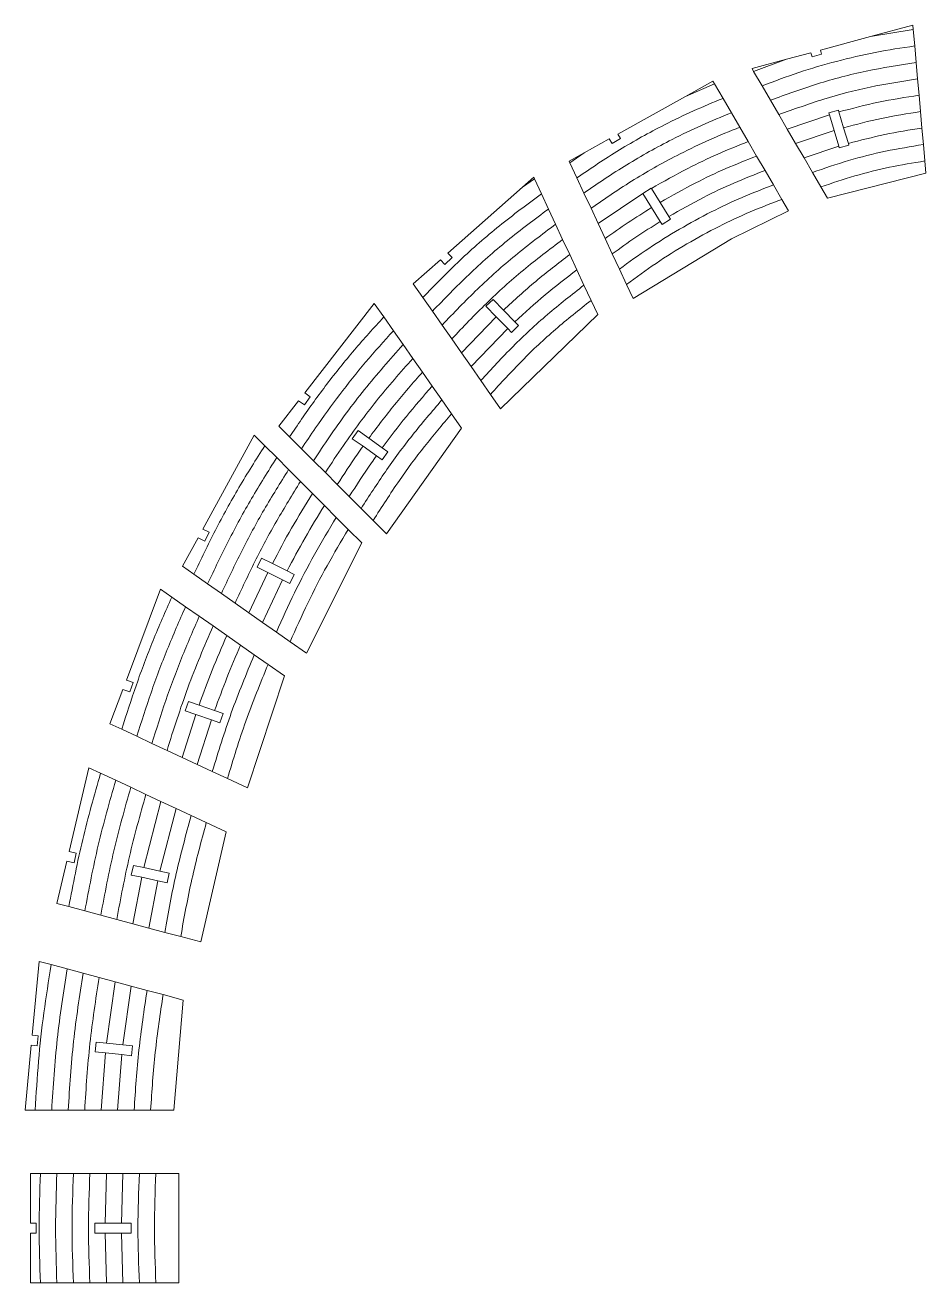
# Model space of a CAD drawing. Header units: millimetres. Extents: x -2136 to 2622, y -2915 to 1925.
# Drawn here: x 1124.2 to 1397.2, y -2140.2 to -1759 of the extents above; entities that cross this region are included whole.
import ezdxf

# ---------------------------------------------------------------- set-up
doc = ezdxf.new("R2010")
doc.units = ezdxf.units.MM

msp = doc.modelspace()

# ---------------------------------------------------------------- linework, layer by layer
at = {"color": 7, "linetype": 'Continuous', "lineweight": 15}
for p, q in [((1393.3, -1758.98), (1380.48, -1762.44)), ((1393.41, -1760.3), (1380.48, -1762.44)), ((1393.41, -1760.3), (1393.3, -1758.98)), ((1393.41, -1760.3), (1393.85, -1765.28)), ((1365.23, -1766.55), (1380.48, -1762.44)), ((1354.96, -1769.32), (1362.34, -1767.34)), ((1362.34, -1767.34), (1362.71, -1768.59)), ((1362.71, -1768.59), (1365.59, -1767.73)), ((1365.59, -1767.73), (1365.23, -1766.55)), ((1394.28, -1770.26), (1393.85, -1765.28)), ((1354.96, -1769.32), (1344.51, -1772.15)), ((1344.51, -1772.15), (1345.01, -1773.01)), ((1354.96, -1769.32), (1345.01, -1773.01)), ((1394.28, -1770.26), (1394.72, -1775.24)), ((1332.68, -1775.94), (1324.39, -1780.56)), ((1333.18, -1776.8), (1332.68, -1775.94)), ((1347.56, -1777.37), (1345.01, -1773.01)), ((1395.15, -1780.22), (1394.72, -1775.24)), ((1333.18, -1776.8), (1324.39, -1780.56)), ((1333.18, -1776.8), (1335.73, -1781.17)), ((1347.56, -1777.37), (1350.1, -1781.74)), ((1395.15, -1780.22), (1395.59, -1785.2)), ((1303.85, -1792), (1324.39, -1780.56)), ((1338.27, -1785.53), (1335.73, -1781.17)), ((1352.64, -1786.11), (1350.1, -1781.74)), ((1338.27, -1785.53), (1340.82, -1789.9)), ((1352.64, -1786.11), (1355.19, -1790.48)), ((1367.96, -1786.13), (1355.19, -1790.48)), ((1370.68, -1784.74), (1367.81, -1785.6)), ((1367.81, -1785.6), (1367.96, -1786.13)), ((1369.4, -1790.92), (1367.96, -1786.13)), ((1370.85, -1785.29), (1370.68, -1784.74)), ((1370.85, -1785.29), (1372.28, -1790.08)), ((1396.02, -1790.18), (1395.59, -1785.2)), ((1343.37, -1794.27), (1340.82, -1789.9)), ((1357.74, -1794.86), (1355.19, -1790.48)), ((1357.74, -1794.86), (1369.4, -1790.92)), ((1369.4, -1790.92), (1370.83, -1795.7)), ((1373.71, -1794.86), (1372.28, -1790.08)), ((1396.02, -1790.18), (1396.45, -1795.17)), ((1293.6, -1797.71), (1301.22, -1793.46)), ((1301.22, -1793.46), (1302.1, -1794.88)), ((1302.1, -1794.88), (1304.65, -1793.3)), ((1304.65, -1793.3), (1303.85, -1792)), ((1343.37, -1794.27), (1345.91, -1798.65)), ((1357.74, -1794.86), (1360.29, -1799.23)), ((1373.86, -1795.35), (1370.98, -1796.21)), ((1373.71, -1794.86), (1373.86, -1795.35)), ((1396.89, -1800.15), (1396.45, -1795.17)), ((1293.6, -1797.71), (1289.07, -1800.23)), ((1293.6, -1797.71), (1289.27, -1800.67)), ((1348.47, -1803.02), (1345.91, -1798.65)), ((1370.83, -1795.7), (1360.29, -1799.23)), ((1362.84, -1803.62), (1360.29, -1799.23)), ((1370.98, -1796.21), (1370.83, -1795.7)), ((1289.07, -1800.23), (1289.27, -1800.67)), ((1291.41, -1805.27), (1289.27, -1800.67)), ((1348.47, -1803.02), (1351.02, -1807.4)), ((1396.89, -1800.15), (1397.21, -1803.83)), ((1278.32, -1805.09), (1274.94, -1808.08)), ((1278.53, -1805.52), (1274.94, -1808.08)), ((1278.53, -1805.52), (1278.32, -1805.09)), ((1278.53, -1805.52), (1280.67, -1810.12)), ((1291.41, -1805.27), (1293.56, -1809.87)), ((1362.84, -1803.62), (1365.4, -1808)), ((1397.21, -1803.83), (1367.41, -1811.46)), ((1252.31, -1828.11), (1274.94, -1808.08)), ((1282.81, -1814.72), (1280.67, -1810.12)), ((1295.7, -1814.48), (1293.56, -1809.87)), ((1311.44, -1810.01), (1297.85, -1819.09)), ((1313.98, -1808.41), (1311.43, -1809.98)), ((1311.43, -1809.98), (1311.44, -1810.01)), ((1314.07, -1814.26), (1311.44, -1810.01)), ((1314.02, -1808.47), (1313.98, -1808.41)), ((1314.02, -1808.47), (1316.64, -1812.72)), ((1353.58, -1811.79), (1351.02, -1807.4)), ((1367.41, -1811.46), (1365.4, -1808)), ((1295.7, -1814.48), (1297.85, -1819.09)), ((1314.07, -1814.26), (1316.69, -1818.51)), ((1319.26, -1816.97), (1316.64, -1812.72)), ((1353.58, -1811.79), (1355.59, -1815.25)), ((1282.81, -1814.72), (1284.96, -1819.33)), ((1319.8, -1817.83), (1317.24, -1819.4)), ((1319.26, -1816.97), (1319.8, -1817.83)), ((1355.59, -1815.25), (1338.31, -1823.77)), ((1287.1, -1823.94), (1284.96, -1819.33)), ((1299.99, -1823.7), (1297.85, -1819.09)), ((1317.24, -1819.4), (1316.69, -1818.51)), ((1287.1, -1823.94), (1289.25, -1828.55)), ((1299.99, -1823.7), (1302.14, -1828.32)), ((1338.31, -1823.77), (1308.45, -1841.88)), ((1251.43, -1831.51), (1253.58, -1829.41)), ((1253.58, -1829.41), (1252.31, -1828.11)), ((1291.4, -1833.17), (1289.25, -1828.55)), ((1304.3, -1832.94), (1302.14, -1828.32)), ((1241.82, -1837.4), (1250.06, -1830.1)), ((1250.06, -1830.1), (1251.43, -1831.51)), ((1291.4, -1833.17), (1293.56, -1837.8)), ((1304.3, -1832.94), (1306.45, -1837.57)), ((1244.7, -1841.52), (1241.82, -1837.4)), ((1295.71, -1842.42), (1293.56, -1837.8)), ((1308.45, -1841.88), (1306.45, -1837.57)), ((1208.91, -1870.48), (1230, -1843.32)), ((1230, -1843.32), (1232.88, -1847.44)), ((1244.7, -1841.52), (1247.62, -1845.71)), ((1263.84, -1844.21), (1265.99, -1842.11)), ((1266.95, -1847.4), (1263.84, -1844.21)), ((1265.99, -1842.11), (1269.13, -1845.33)), ((1295.71, -1842.42), (1297.72, -1846.73)), ((1235.81, -1851.62), (1232.88, -1847.44)), ((1250.55, -1849.9), (1247.62, -1845.71)), ((1256.41, -1858.29), (1266.95, -1847.4)), ((1266.95, -1847.4), (1270.45, -1850.97)), ((1297.72, -1846.73), (1268.28, -1875.29)), ((1272.62, -1848.9), (1269.13, -1845.33)), ((1272.62, -1848.9), (1273.72, -1850.03)), ((1235.81, -1851.62), (1238.73, -1855.81)), ((1250.55, -1849.9), (1253.48, -1854.09)), ((1270.45, -1850.97), (1259.34, -1862.49)), ((1271.58, -1852.13), (1270.45, -1850.97)), ((1273.72, -1850.03), (1271.58, -1852.13)), ((1241.67, -1860), (1238.73, -1855.81)), ((1256.41, -1858.29), (1253.48, -1854.09)), ((1241.67, -1860), (1244.6, -1864.19)), ((1256.41, -1858.29), (1259.34, -1862.49)), ((1247.54, -1868.39), (1244.6, -1864.19)), ((1262.28, -1866.7), (1259.34, -1862.49)), ((1262.28, -1866.7), (1265.22, -1870.91)), ((1208.83, -1874.1), (1210.56, -1871.64)), ((1210.56, -1871.64), (1208.91, -1870.48)), ((1247.54, -1868.39), (1250.48, -1872.6)), ((1268.28, -1875.29), (1265.22, -1870.91)), ((1201.1, -1880.55), (1207.07, -1872.86)), ((1207.07, -1872.86), (1208.83, -1874.1)), ((1253.42, -1876.81), (1250.48, -1872.6)), ((1253.42, -1876.81), (1256.48, -1881.18)), ((1178.04, -1911.72), (1193.57, -1883.24)), ((1193.57, -1883.24), (1196.8, -1886.47)), ((1204.33, -1883.78), (1201.1, -1880.55)), ((1223.34, -1884.34), (1225.07, -1881.88)), ((1225.07, -1881.88), (1228.34, -1884.19)), ((1256.48, -1881.18), (1233.72, -1913.2)), ((1200.41, -1890.08), (1196.8, -1886.47)), ((1204.33, -1883.78), (1207.94, -1887.39)), ((1226.58, -1886.63), (1223.34, -1884.34)), ((1226.58, -1886.63), (1230.66, -1889.51)), ((1232.42, -1887.07), (1228.34, -1884.19)), ((1200.41, -1890.08), (1204.02, -1893.69)), ((1211.55, -1891), (1207.94, -1887.39)), ((1232.38, -1890.72), (1230.66, -1889.51)), ((1234.11, -1888.27), (1232.38, -1890.72)), ((1232.42, -1887.07), (1234.11, -1888.27)), ((1207.63, -1897.31), (1204.02, -1893.69)), ((1211.55, -1891), (1215.16, -1894.62)), ((1218.78, -1898.24), (1215.16, -1894.62)), ((1207.63, -1897.31), (1211.25, -1900.93)), ((1218.78, -1898.24), (1222.4, -1901.86)), ((1214.87, -1904.55), (1211.25, -1900.93)), ((1226.02, -1905.49), (1222.4, -1901.86)), ((1214.87, -1904.55), (1218.49, -1908.18)), ((1226.02, -1905.49), (1229.65, -1909.12)), ((1222.12, -1911.81), (1218.49, -1908.18)), ((1233.72, -1913.2), (1229.65, -1909.12)), ((1179.94, -1912.67), (1178.04, -1911.72)), ((1178.6, -1915.35), (1179.94, -1912.67)), ((1222.12, -1911.81), (1226.2, -1915.89)), ((1171.87, -1923.01), (1176.6, -1914.35)), ((1176.6, -1914.35), (1178.6, -1915.35)), ((1226.2, -1915.89), (1209.42, -1949.33)), ((1194.5, -1923.27), (1195.83, -1920.58)), ((1195.83, -1920.58), (1199.09, -1922.2)), ((1175.32, -1925.43), (1171.87, -1923.01)), ((1191.97, -1937.1), (1197.73, -1924.88)), ((1197.73, -1924.88), (1194.5, -1923.27)), ((1197.73, -1924.88), (1202.2, -1927.1)), ((1203.56, -1924.43), (1199.09, -1922.2)), ((1203.56, -1924.43), (1205.74, -1925.51)), ((1175.32, -1925.43), (1179.48, -1928.34)), ((1183.64, -1931.26), (1179.48, -1928.34)), ((1202.2, -1927.1), (1196.14, -1940.02)), ((1204.4, -1928.2), (1202.2, -1927.1)), ((1205.74, -1925.51), (1204.4, -1928.2)), ((1154.84, -1957.49), (1165.18, -1929.92)), ((1165.18, -1929.92), (1168.62, -1932.33)), ((1172.78, -1935.25), (1168.62, -1932.33)), ((1183.64, -1931.26), (1187.8, -1934.18)), ((1172.78, -1935.25), (1176.94, -1938.16)), ((1191.97, -1937.1), (1187.8, -1934.18)), ((1181.11, -1941.08), (1176.94, -1938.16)), ((1191.97, -1937.1), (1196.14, -1940.02)), ((1200.31, -1942.95), (1196.14, -1940.02)), ((1181.11, -1941.08), (1185.27, -1944)), ((1189.44, -1946.92), (1185.27, -1944)), ((1200.31, -1942.95), (1204.49, -1945.87)), ((1189.44, -1946.92), (1193.62, -1949.85)), ((1209.42, -1949.33), (1204.49, -1945.87)), ((1197.79, -1952.77), (1193.62, -1949.85)), ((1197.79, -1952.77), (1202.73, -1956.23)), ((1156.88, -1958.26), (1154.84, -1957.49)), ((1155.9, -1961.1), (1156.88, -1958.26)), ((1202.73, -1956.23), (1191.53, -1990.2)), ((1149.87, -1970.75), (1153.76, -1960.36)), ((1153.76, -1960.36), (1155.9, -1961.1)), ((1172.7, -1966.86), (1173.67, -1964.02)), ((1175.89, -1967.95), (1172.7, -1966.86)), ((1173.67, -1964.02), (1176.87, -1965.12)), ((1181.6, -1966.74), (1176.87, -1965.12)), ((1181.6, -1966.74), (1184.14, -1967.61)), ((1153.44, -1972.42), (1149.87, -1970.75)), ((1171.74, -1980.96), (1175.89, -1967.95)), ((1175.89, -1967.95), (1180.61, -1969.57)), ((1180.61, -1969.57), (1176.32, -1983.1)), ((1183.17, -1970.45), (1180.61, -1969.57)), ((1184.14, -1967.61), (1183.17, -1970.45)), ((1153.44, -1972.42), (1158.01, -1974.55)), ((1162.59, -1976.69), (1158.01, -1974.55)), ((1162.59, -1976.69), (1167.16, -1978.82)), ((1171.74, -1980.96), (1167.16, -1978.82)), ((1171.74, -1980.96), (1176.32, -1983.1)), ((1137.47, -2009.45), (1143.46, -1984.08)), ((1143.46, -1984.08), (1147.03, -1985.74)), ((1151.61, -1987.88), (1147.03, -1985.74)), ((1180.89, -1985.23), (1176.32, -1983.1)), ((1180.89, -1985.23), (1185.48, -1987.37)), ((1151.61, -1987.88), (1156.18, -1990.01)), ((1191.53, -1990.2), (1185.48, -1987.37)), ((1160.75, -1992.15), (1156.18, -1990.01)), ((1160.75, -1992.15), (1165.33, -1994.28)), ((1160.12, -2014.36), (1165.33, -1994.28)), ((1169.91, -1996.42), (1165.01, -2015.42)), ((1169.91, -1996.42), (1165.33, -1994.28)), ((1169.91, -1996.42), (1174.49, -1998.55)), ((1179.07, -2000.69), (1174.49, -1998.55)), ((1179.07, -2000.69), (1185.12, -2003.52)), ((1185.12, -2003.52), (1177.37, -2036.89)), ((1133.75, -2025.19), (1136.78, -2012.37)), ((1136.78, -2012.37), (1138.98, -2012.85)), ((1139.62, -2009.92), (1137.47, -2009.45)), ((1138.98, -2012.85), (1139.62, -2009.92)), ((1156.34, -2016.61), (1156.98, -2013.68)), ((1159.48, -2017.29), (1156.34, -2016.61)), ((1156.98, -2013.68), (1160.12, -2014.36)), ((1165.01, -2015.42), (1160.12, -2014.36)), ((1165.01, -2015.42), (1167.8, -2016.02)), ((1167.8, -2016.02), (1167.16, -2018.95)), ((1156.77, -2031.37), (1159.48, -2017.29)), ((1159.48, -2017.29), (1164.36, -2018.35)), ((1164.36, -2018.35), (1161.62, -2032.67)), ((1167.16, -2018.95), (1164.36, -2018.35)), ((1137.4, -2026.17), (1133.75, -2025.19)), ((1137.4, -2026.17), (1142.24, -2027.47)), ((1147.09, -2028.77), (1142.24, -2027.47)), ((1147.09, -2028.77), (1151.93, -2030.07)), ((1156.77, -2031.37), (1151.93, -2030.07)), ((1156.77, -2031.37), (1161.62, -2032.67)), ((1166.47, -2033.97), (1161.62, -2032.67)), ((1166.47, -2033.97), (1171.31, -2035.27)), ((1177.37, -2036.89), (1171.31, -2035.27)), ((1126.3, -2065.15), (1128.41, -2042.78)), ((1128.41, -2042.78), (1132.05, -2043.76)), ((1136.9, -2045.06), (1132.05, -2043.76)), ((1136.9, -2045.06), (1141.74, -2046.36)), ((1146.58, -2047.66), (1141.74, -2046.36)), ((1146.58, -2047.66), (1151.43, -2048.96)), ((1148.83, -2067.54), (1151.43, -2048.96)), ((1156.28, -2050.25), (1151.43, -2048.96)), ((1156.28, -2050.25), (1153.8, -2068.06)), ((1156.28, -2050.25), (1161.12, -2051.55)), ((1165.97, -2052.85), (1161.12, -2051.55)), ((1165.97, -2052.85), (1172.02, -2054.48)), ((1172.02, -2054.48), (1169.21, -2087.88)), ((1128.08, -2065.34), (1126.3, -2065.15)), ((1127.76, -2068.32), (1128.08, -2065.34)), ((1124.15, -2087.88), (1126.01, -2068.14)), ((1126.01, -2068.14), (1127.76, -2068.32)), ((1145.41, -2070.19), (1145.72, -2067.21)), ((1145.72, -2067.21), (1148.83, -2067.54)), ((1153.8, -2068.06), (1148.83, -2067.54)), ((1153.8, -2068.06), (1156.72, -2068.37)), ((1156.72, -2068.37), (1156.4, -2071.35)), ((1148.51, -2070.52), (1145.41, -2070.19)), ((1147.2, -2087.88), (1148.51, -2070.52)), ((1148.51, -2070.52), (1153.48, -2071.04)), ((1153.48, -2071.04), (1152.2, -2087.88)), ((1156.4, -2071.35), (1153.48, -2071.04)), ((1127.2, -2087.88), (1124.15, -2087.88)), ((1127.2, -2087.88), (1132.2, -2087.88)), ((1137.2, -2087.88), (1132.2, -2087.88)), ((1137.2, -2087.88), (1142.2, -2087.88)), ((1147.2, -2087.88), (1142.2, -2087.88)), ((1147.2, -2087.88), (1152.2, -2087.88)), ((1157.2, -2087.88), (1152.2, -2087.88)), ((1157.2, -2087.88), (1162.2, -2087.88)), ((1169.21, -2087.88), (1162.2, -2087.88)), ((1125.73, -2122.14), (1125.73, -2107.07)), ((1125.73, -2107.07), (1128.78, -2107.07)), ((1133.78, -2107.07), (1128.78, -2107.07)), ((1133.78, -2107.07), (1138.77, -2107.07)), ((1143.77, -2107.07), (1138.77, -2107.07)), ((1143.77, -2107.07), (1148.77, -2107.07)), ((1148.37, -2122.14), (1148.77, -2107.07)), ((1153.78, -2107.07), (1148.77, -2107.07)), ((1153.78, -2107.07), (1153.36, -2122.14)), ((1153.78, -2107.07), (1158.78, -2107.07)), ((1163.78, -2107.07), (1158.78, -2107.07)), ((1163.78, -2107.07), (1170.79, -2107.07)), ((1170.79, -2107.07), (1170.79, -2140.21)), ((1127.51, -2122.14), (1125.73, -2122.14)), ((1127.51, -2125.14), (1127.51, -2122.14)), ((1145.27, -2125.14), (1145.27, -2122.14)), ((1145.27, -2122.14), (1148.37, -2122.14)), ((1153.36, -2122.14), (1148.37, -2122.14)), ((1153.36, -2122.14), (1156.34, -2122.14)), ((1156.34, -2122.14), (1156.34, -2125.14)), ((1125.73, -2125.14), (1127.51, -2125.14)), ((1125.73, -2140.21), (1125.73, -2125.14)), ((1148.37, -2125.14), (1145.27, -2125.14)), ((1148.77, -2140.21), (1148.37, -2125.14)), ((1148.37, -2125.14), (1153.36, -2125.14)), ((1153.36, -2125.14), (1153.77, -2140.21)), ((1156.34, -2125.14), (1153.36, -2125.14)), ((1128.78, -2140.21), (1125.73, -2140.21)), ((1128.78, -2140.21), (1133.77, -2140.21)), ((1138.77, -2140.21), (1133.77, -2140.21)), ((1138.77, -2140.21), (1143.77, -2140.21)), ((1148.77, -2140.21), (1143.77, -2140.21)), ((1148.77, -2140.21), (1153.77, -2140.21)), ((1158.78, -2140.21), (1153.77, -2140.21)), ((1158.78, -2140.21), (1163.78, -2140.21)), ((1170.79, -2140.21), (1163.78, -2140.21))]:
    msp.add_line(p, q, dxfattribs=at)
at = {"color": 7, "linetype": 'Continuous', "lineweight": 15, "flags": 128}
for points in [[(1142.2, -2087.88), (1142.2, -2087.88)], [(1147.2, -2087.88), (1147.2, -2087.88)], [(1162.2, -2087.88), (1162.2, -2087.88)]]:
    msp.add_lwpolyline(points, dxfattribs=at)
at = {"color": 7, "linetype": 'Continuous', "lineweight": 15}
for points, knots in [([(1347.56, -1777.37), (1351.26, -1775.98), (1358.69, -1773.18), (1370.16, -1769.84), (1381.88, -1767.09), (1389.85, -1765.88), (1393.85, -1765.28)], [0, 0, 0, 0, 0.247541, 0.496314, 0.747024, 1, 1, 1, 1]), ([(1394.28, -1770.26), (1389.21, -1771.07), (1379.13, -1772.67), (1364.34, -1776.54), (1354.84, -1780.01), (1350.1, -1781.74)], [0, 0, 0, 0, 0.336572, 0.669508, 1, 1, 1, 1]), ([(1352.64, -1786.11), (1357.16, -1784.48), (1366.22, -1781.21), (1380.3, -1777.55), (1389.89, -1776.01), (1394.72, -1775.24)], [0, 0, 0, 0, 0.33071, 0.663639, 1, 1, 1, 1]), ([(1395.15, -1780.22), (1391.04, -1780.86), (1382.85, -1782.13), (1374.83, -1784.24), (1370.85, -1785.29)], [0, 0, 0, 0, 0.502233, 1, 1, 1, 1]), ([(1291.41, -1805.27), (1295.67, -1802.38), (1304.24, -1796.58), (1316.16, -1790), (1326.7, -1784.89), (1332.72, -1782.41), (1335.73, -1781.17)], [0, 0, 0, 0, 0.305137, 0.613675, 0.807017, 1, 1, 1, 1]), ([(1338.27, -1785.53), (1335.24, -1786.77), (1329.16, -1789.26), (1318.52, -1794.4), (1306.48, -1801.05), (1297.85, -1806.94), (1293.56, -1809.87)], [0, 0, 0, 0, 0.1927623, 0.3859552, 0.6946331, 1, 1, 1, 1]), ([(1372.28, -1790.08), (1376.1, -1789.07), (1383.79, -1787.04), (1391.64, -1785.82), (1395.59, -1785.2)], [0, 0, 0, 0, 0.497882, 1, 1, 1, 1]), ([(1295.7, -1814.48), (1300.03, -1811.5), (1308.72, -1805.52), (1320.87, -1798.8), (1331.61, -1793.62), (1337.75, -1791.14), (1340.82, -1789.9)], [0, 0, 0, 0, 0.305581, 0.614361, 0.807432, 1, 1, 1, 1]), ([(1396.02, -1790.18), (1392.25, -1790.78), (1384.73, -1791.96), (1377.37, -1793.9), (1373.71, -1794.86)], [0, 0, 0, 0, 0.501996, 1, 1, 1, 1]), ([(1343.37, -1794.27), (1340.27, -1795.51), (1334.07, -1798), (1324.24, -1802.68), (1317.67, -1806.4), (1314.02, -1808.47)], [0, 0, 0, 0, 0.306443, 0.613812, 1, 1, 1, 1]), ([(1362.84, -1803.62), (1366.47, -1802.37), (1373.75, -1799.88), (1384.99, -1797.04), (1392.62, -1795.79), (1396.45, -1795.17)], [0, 0, 0, 0, 0.331646, 0.664534, 1, 1, 1, 1]), ([(1316.64, -1812.72), (1320.21, -1810.7), (1326.72, -1807.01), (1336.53, -1802.37), (1342.79, -1799.88), (1345.91, -1798.65)], [0, 0, 0, 0, 0.3785724, 0.6898216, 1, 1, 1, 1]), ([(1348.47, -1803.02), (1345.31, -1804.26), (1338.98, -1806.74), (1329.2, -1811.35), (1322.75, -1815), (1319.26, -1816.97)], [0, 0, 0, 0, 0.313982, 0.629194, 1, 1, 1, 1]), ([(1396.89, -1800.15), (1393.3, -1800.74), (1386.16, -1801.91), (1375.63, -1804.55), (1368.8, -1806.85), (1365.4, -1808)], [0, 0, 0, 0, 0.335389, 0.668194, 1, 1, 1, 1]), ([(1244.7, -1841.52), (1248.4, -1837.74), (1255.8, -1830.15), (1267.81, -1819.63), (1276.37, -1813.3), (1280.67, -1810.12)], [0, 0, 0, 0, 0.332007, 0.664783, 1, 1, 1, 1]), ([(1304.3, -1832.94), (1307.24, -1830.81), (1313.14, -1826.54), (1322.46, -1820.76), (1331.91, -1815.61), (1341.43, -1811.1), (1347.83, -1808.64), (1351.02, -1807.4)], [0, 0, 0, 0, 0.20391, 0.409182, 0.615109, 0.807977, 1, 1, 1, 1]), ([(1299.99, -1823.7), (1302.28, -1822.06), (1306.88, -1818.76), (1311.67, -1815.77), (1314.07, -1814.26)], [0, 0, 0, 0, 0.498552, 1, 1, 1, 1]), ([(1353.58, -1811.79), (1350.35, -1813.02), (1343.88, -1815.48), (1334.27, -1820.01), (1324.74, -1825.21), (1315.35, -1831.06), (1309.41, -1835.41), (1306.45, -1837.57)], [0, 0, 0, 0, 0.1919582, 0.3848985, 0.5906446, 0.7959176, 1, 1, 1, 1]), ([(1282.81, -1814.72), (1278.61, -1817.86), (1270.23, -1824.1), (1258.49, -1834.49), (1251.24, -1841.97), (1247.62, -1845.71)], [0, 0, 0, 0, 0.3348354, 0.667618, 1, 1, 1, 1]), ([(1250.55, -1849.9), (1254.09, -1846.21), (1261.17, -1838.83), (1272.66, -1828.58), (1280.85, -1822.42), (1284.96, -1819.33)], [0, 0, 0, 0, 0.332775, 0.665565, 1, 1, 1, 1]), ([(1316.69, -1818.51), (1314.21, -1820.07), (1309.25, -1823.18), (1304.51, -1826.61), (1302.14, -1828.32)], [0, 0, 0, 0, 0.50137, 1, 1, 1, 1]), ([(1287.1, -1823.94), (1283.09, -1826.99), (1275.08, -1833.07), (1263.86, -1843.17), (1256.94, -1850.45), (1253.48, -1854.09)], [0, 0, 0, 0, 0.334017, 0.666815, 1, 1, 1, 1]), ([(1269.13, -1845.33), (1272.35, -1842.38), (1278.8, -1836.48), (1285.77, -1831.2), (1289.25, -1828.55)], [0, 0, 0, 0, 0.499364, 1, 1, 1, 1]), ([(1291.4, -1833.17), (1288.16, -1835.66), (1281.66, -1840.63), (1275.63, -1846.14), (1272.62, -1848.9)], [0, 0, 0, 0, 0.500352, 1, 1, 1, 1]), ([(1262.28, -1866.7), (1265.51, -1863.2), (1271.94, -1856.23), (1282.38, -1846.55), (1289.83, -1840.71), (1293.56, -1837.8)], [0, 0, 0, 0, 0.334511, 0.667331, 1, 1, 1, 1]), ([(1295.71, -1842.42), (1292.08, -1845.3), (1284.82, -1851.05), (1274.64, -1860.59), (1268.37, -1867.47), (1265.22, -1870.91)], [0, 0, 0, 0, 0.332166, 0.665024, 1, 1, 1, 1]), ([(1204.33, -1883.78), (1205.53, -1881.99), (1209.15, -1876.55), (1215.6, -1867.7), (1223.88, -1857.31), (1229.87, -1850.74), (1232.88, -1847.44)], [0, 0, 0, 0, 0.139391, 0.423567, 0.71047, 1, 1, 1, 1]), ([(1235.81, -1851.62), (1232.96, -1854.76), (1227.3, -1861.02), (1219.46, -1870.89), (1213.04, -1879.7), (1209.34, -1885.28), (1207.94, -1887.39)], [0, 0, 0, 0, 0.2799169, 0.5574223, 0.8325356, 1, 1, 1, 1]), ([(1211.55, -1891), (1213.16, -1888.57), (1218.03, -1881.19), (1226.86, -1869.24), (1234.76, -1860.3), (1238.73, -1855.81)], [0, 0, 0, 0, 0.196631, 0.595885, 1, 1, 1, 1]), ([(1241.67, -1860), (1237.93, -1864.25), (1230.51, -1872.71), (1221.85, -1884.42), (1216.97, -1891.86), (1215.16, -1894.62)], [0, 0, 0, 0, 0.3886667, 0.7730763, 1, 1, 1, 1]), ([(1228.34, -1884.19), (1230.9, -1880.77), (1236.06, -1873.88), (1241.75, -1867.43), (1244.6, -1864.19)], [0, 0, 0, 0, 0.4978786, 1, 1, 1, 1]), ([(1247.54, -1868.39), (1244.89, -1871.42), (1239.62, -1877.46), (1234.81, -1883.88), (1232.42, -1887.07)], [0, 0, 0, 0, 0.501906, 1, 1, 1, 1]), ([(1226.02, -1905.49), (1228.43, -1901.75), (1233.32, -1894.14), (1241.46, -1883.13), (1247.47, -1876.12), (1250.48, -1872.6)], [0, 0, 0, 0, 0.325375, 0.661399, 1, 1, 1, 1]), ([(1253.42, -1876.81), (1250.65, -1880.08), (1245.11, -1886.6), (1237.15, -1897.38), (1232.25, -1905.05), (1229.65, -1909.12)], [0, 0, 0, 0, 0.3204757, 0.6390107, 1, 1, 1, 1]), ([(1175.32, -1925.43), (1177.44, -1920.97), (1181.69, -1912.04), (1188.85, -1899.02), (1194.15, -1890.66), (1196.8, -1886.47)], [0, 0, 0, 0, 0.333062, 0.666096, 1, 1, 1, 1]), ([(1218.78, -1898.24), (1220.78, -1895.15), (1223.32, -1891.23), (1226.02, -1887.43), (1226.58, -1886.63)], [0, 0, 0, 0, 0.789944, 1, 1, 1, 1]), ([(1200.41, -1890.08), (1197.83, -1894.19), (1192.67, -1902.41), (1185.69, -1915.19), (1181.55, -1923.96), (1179.48, -1928.34)], [0, 0, 0, 0, 0.33367, 0.666712, 1, 1, 1, 1]), ([(1230.66, -1889.51), (1230.15, -1890.23), (1227.28, -1894.28), (1224.6, -1898.44), (1222.4, -1901.86)], [0, 0, 0, 0, 0.179258, 1, 1, 1, 1]), ([(1183.64, -1931.26), (1185.66, -1926.95), (1189.69, -1918.35), (1196.48, -1905.8), (1201.51, -1897.73), (1204.02, -1893.69)], [0, 0, 0, 0, 0.333522, 0.666568, 1, 1, 1, 1]), ([(1207.63, -1897.31), (1205.19, -1901.27), (1200.3, -1909.19), (1193.69, -1921.5), (1189.77, -1929.95), (1187.8, -1934.18)], [0, 0, 0, 0, 0.3331927, 0.6662407, 1, 1, 1, 1]), ([(1199.09, -1922.2), (1201, -1918.59), (1204.81, -1911.36), (1209.1, -1904.41), (1211.25, -1900.93)], [0, 0, 0, 0, 0.5000037, 1, 1, 1, 1]), ([(1214.87, -1904.55), (1212.88, -1907.8), (1208.9, -1914.31), (1205.34, -1921.05), (1203.56, -1924.43)], [0, 0, 0, 0, 0.499865, 1, 1, 1, 1]), ([(1200.31, -1942.95), (1202.11, -1938.96), (1205.71, -1930.99), (1211.77, -1919.38), (1216.25, -1911.91), (1218.49, -1908.18)], [0, 0, 0, 0, 0.334502, 0.667551, 1, 1, 1, 1]), ([(1222.12, -1911.81), (1219.95, -1915.46), (1215.6, -1922.78), (1209.72, -1934.16), (1206.24, -1941.96), (1204.49, -1945.87)], [0, 0, 0, 0, 0.332198, 0.665278, 1, 1, 1, 1]), ([(1153.44, -1972.42), (1154.88, -1967.91), (1157.77, -1958.86), (1162.82, -1945.48), (1166.68, -1936.72), (1168.62, -1932.33)], [0, 0, 0, 0, 0.330899, 0.664536, 1, 1, 1, 1]), ([(1172.78, -1935.25), (1170.9, -1939.55), (1167.14, -1948.14), (1162.22, -1961.26), (1159.41, -1970.13), (1158.01, -1974.55)], [0, 0, 0, 0, 0.335421, 0.669019, 1, 1, 1, 1]), ([(1162.59, -1976.69), (1163.95, -1972.36), (1166.68, -1963.66), (1171.46, -1950.8), (1175.11, -1942.38), (1176.94, -1938.16)], [0, 0, 0, 0, 0.331067, 0.664621, 1, 1, 1, 1]), ([(1181.11, -1941.08), (1178.46, -1947.29), (1173.2, -1959.64), (1169.17, -1972.45), (1167.16, -1978.82)], [0, 0, 0, 0, 0.502425, 1, 1, 1, 1]), ([(1176.87, -1965.12), (1178.17, -1961.57), (1180.77, -1954.45), (1183.77, -1947.49), (1185.27, -1944)], [0, 0, 0, 0, 0.498966, 1, 1, 1, 1]), ([(1176.87, -1965.12), (1178.17, -1961.57), (1180.77, -1954.45), (1183.77, -1947.49), (1185.27, -1944)], [0, 0, 0, 0, 0.498966, 1, 1, 1, 1]), ([(1189.44, -1946.92), (1188.04, -1950.2), (1185.25, -1956.73), (1182.81, -1963.41), (1181.6, -1966.74)], [0, 0, 0, 0, 0.500968, 1, 1, 1, 1]), ([(1180.89, -1985.23), (1182.72, -1979.26), (1186.39, -1967.26), (1191.2, -1955.67), (1193.62, -1949.85)], [0, 0, 0, 0, 0.497861, 1, 1, 1, 1]), ([(1197.79, -1952.77), (1195.46, -1958.46), (1190.8, -1969.8), (1187.25, -1981.53), (1185.48, -1987.37)], [0, 0, 0, 0, 0.50191, 1, 1, 1, 1]), ([(1137.4, -2026.17), (1138.69, -2019.37), (1141.29, -2005.75), (1145.12, -1992.42), (1147.03, -1985.74)], [0, 0, 0, 0, 0.499147, 1, 1, 1, 1]), ([(1151.61, -1987.88), (1149.74, -1994.41), (1146.02, -2007.47), (1143.5, -2020.81), (1142.24, -2027.47)], [0, 0, 0, 0, 0.500724, 1, 1, 1, 1]), ([(1147.09, -2028.77), (1148.31, -2022.25), (1150.75, -2009.19), (1154.37, -1996.41), (1156.18, -1990.01)], [0, 0, 0, 0, 0.499404, 1, 1, 1, 1]), ([(1160.75, -1992.15), (1159, -1998.41), (1155.49, -2010.92), (1153.12, -2023.69), (1151.93, -2030.07)], [0, 0, 0, 0, 0.50047, 1, 1, 1, 1]), ([(1166.47, -2033.97), (1167.54, -2028.01), (1169.7, -2016.09), (1172.89, -2004.4), (1174.49, -1998.55)], [0, 0, 0, 0, 0.499898, 1, 1, 1, 1]), ([(1179.07, -2000.69), (1177.53, -2006.4), (1174.44, -2017.81), (1172.36, -2029.45), (1171.31, -2035.27)], [0, 0, 0, 0, 0.500009, 1, 1, 1, 1]), ([(1127.2, -2087.88), (1127.49, -2082.93), (1128.08, -2073.06), (1129.7, -2058.34), (1131.27, -2048.62), (1132.05, -2043.76)], [0, 0, 0, 0, 0.334701, 0.667804, 1, 1, 1, 1]), ([(1136.9, -2045.06), (1135.78, -2052.14), (1133.55, -2066.34), (1132.65, -2080.69), (1132.2, -2087.88)], [0, 0, 0, 0, 0.498544, 1, 1, 1, 1]), ([(1136.9, -2045.06), (1135.78, -2052.14), (1133.55, -2066.34), (1132.65, -2080.69), (1132.2, -2087.88)], [0, 0, 0, 0, 0.498544, 1, 1, 1, 1]), ([(1137.2, -2087.88), (1137.64, -2080.9), (1138.52, -2066.99), (1140.67, -2053.22), (1141.74, -2046.36)], [0, 0, 0, 0, 0.501494, 1, 1, 1, 1]), ([(1146.58, -2047.66), (1145.55, -2054.31), (1143.49, -2067.65), (1142.63, -2081.12), (1142.2, -2087.88)], [0, 0, 0, 0, 0.498469, 1, 1, 1, 1]), ([(1146.58, -2047.66), (1145.55, -2054.31), (1143.49, -2067.65), (1142.63, -2081.12), (1142.2, -2087.88)], [0, 0, 0, 0, 0.498469, 1, 1, 1, 1]), ([(1157.2, -2087.88), (1157.59, -2081.78), (1158.39, -2069.61), (1160.21, -2057.56), (1161.12, -2051.55)], [0, 0, 0, 0, 0.501639, 1, 1, 1, 1]), ([(1157.2, -2087.88), (1157.59, -2081.78), (1158.39, -2069.61), (1160.21, -2057.56), (1161.12, -2051.55)], [0, 0, 0, 0, 0.501639, 1, 1, 1, 1]), ([(1165.97, -2052.85), (1165.1, -2058.65), (1163.36, -2070.27), (1162.58, -2082), (1162.2, -2087.88)], [0, 0, 0, 0, 0.498427, 1, 1, 1, 1]), ([(1165.97, -2052.85), (1165.1, -2058.65), (1163.36, -2070.27), (1162.58, -2082), (1162.2, -2087.88)], [0, 0, 0, 0, 0.498427, 1, 1, 1, 1]), ([(1128.78, -2140.21), (1128.58, -2134.7), (1128.2, -2123.65), (1128.58, -2112.61), (1128.78, -2107.07)], [0, 0, 0, 0, 0.498875, 1, 1, 1, 1]), ([(1128.78, -2140.21), (1128.58, -2134.7), (1128.2, -2123.65), (1128.58, -2112.61), (1128.78, -2107.07)], [0, 0, 0, 0, 0.498875, 1, 1, 1, 1]), ([(1133.78, -2107.07), (1133.58, -2112.61), (1133.19, -2123.65), (1133.58, -2134.7), (1133.77, -2140.21)], [0, 0, 0, 0, 0.501139, 1, 1, 1, 1]), ([(1133.78, -2107.07), (1133.58, -2112.61), (1133.19, -2123.65), (1133.58, -2134.7), (1133.77, -2140.21)], [0, 0, 0, 0, 0.501139, 1, 1, 1, 1]), ([(1138.77, -2140.21), (1138.58, -2134.7), (1138.18, -2123.65), (1138.58, -2112.61), (1138.77, -2107.07)], [0, 0, 0, 0, 0.498847, 1, 1, 1, 1]), ([(1138.77, -2140.21), (1138.58, -2134.7), (1138.18, -2123.65), (1138.58, -2112.61), (1138.77, -2107.07)], [0, 0, 0, 0, 0.498847, 1, 1, 1, 1]), ([(1143.77, -2107.07), (1143.57, -2112.61), (1143.17, -2123.65), (1143.57, -2134.7), (1143.77, -2140.21)], [0, 0, 0, 0, 0.501168, 1, 1, 1, 1]), ([(1143.77, -2107.07), (1143.57, -2112.61), (1143.17, -2123.65), (1143.57, -2134.7), (1143.77, -2140.21)], [0, 0, 0, 0, 0.501168, 1, 1, 1, 1]), ([(1158.78, -2140.21), (1158.56, -2134.7), (1158.14, -2123.65), (1158.56, -2112.61), (1158.78, -2107.07)], [0, 0, 0, 0, 0.498786, 1, 1, 1, 1]), ([(1158.78, -2140.21), (1158.56, -2134.7), (1158.14, -2123.65), (1158.56, -2112.61), (1158.78, -2107.07)], [0, 0, 0, 0, 0.498786, 1, 1, 1, 1]), ([(1163.78, -2107.07), (1163.56, -2112.61), (1163.13, -2123.65), (1163.56, -2134.7), (1163.78, -2140.21)], [0, 0, 0, 0, 0.501253, 1, 1, 1, 1]), ([(1163.78, -2107.07), (1163.56, -2112.61), (1163.13, -2123.65), (1163.56, -2134.7), (1163.78, -2140.21)], [0, 0, 0, 0, 0.501253, 1, 1, 1, 1])]:
    msp.add_open_spline(points, degree=3, knots=knots, dxfattribs=at)

doc.saveas('drawing.dxf')
